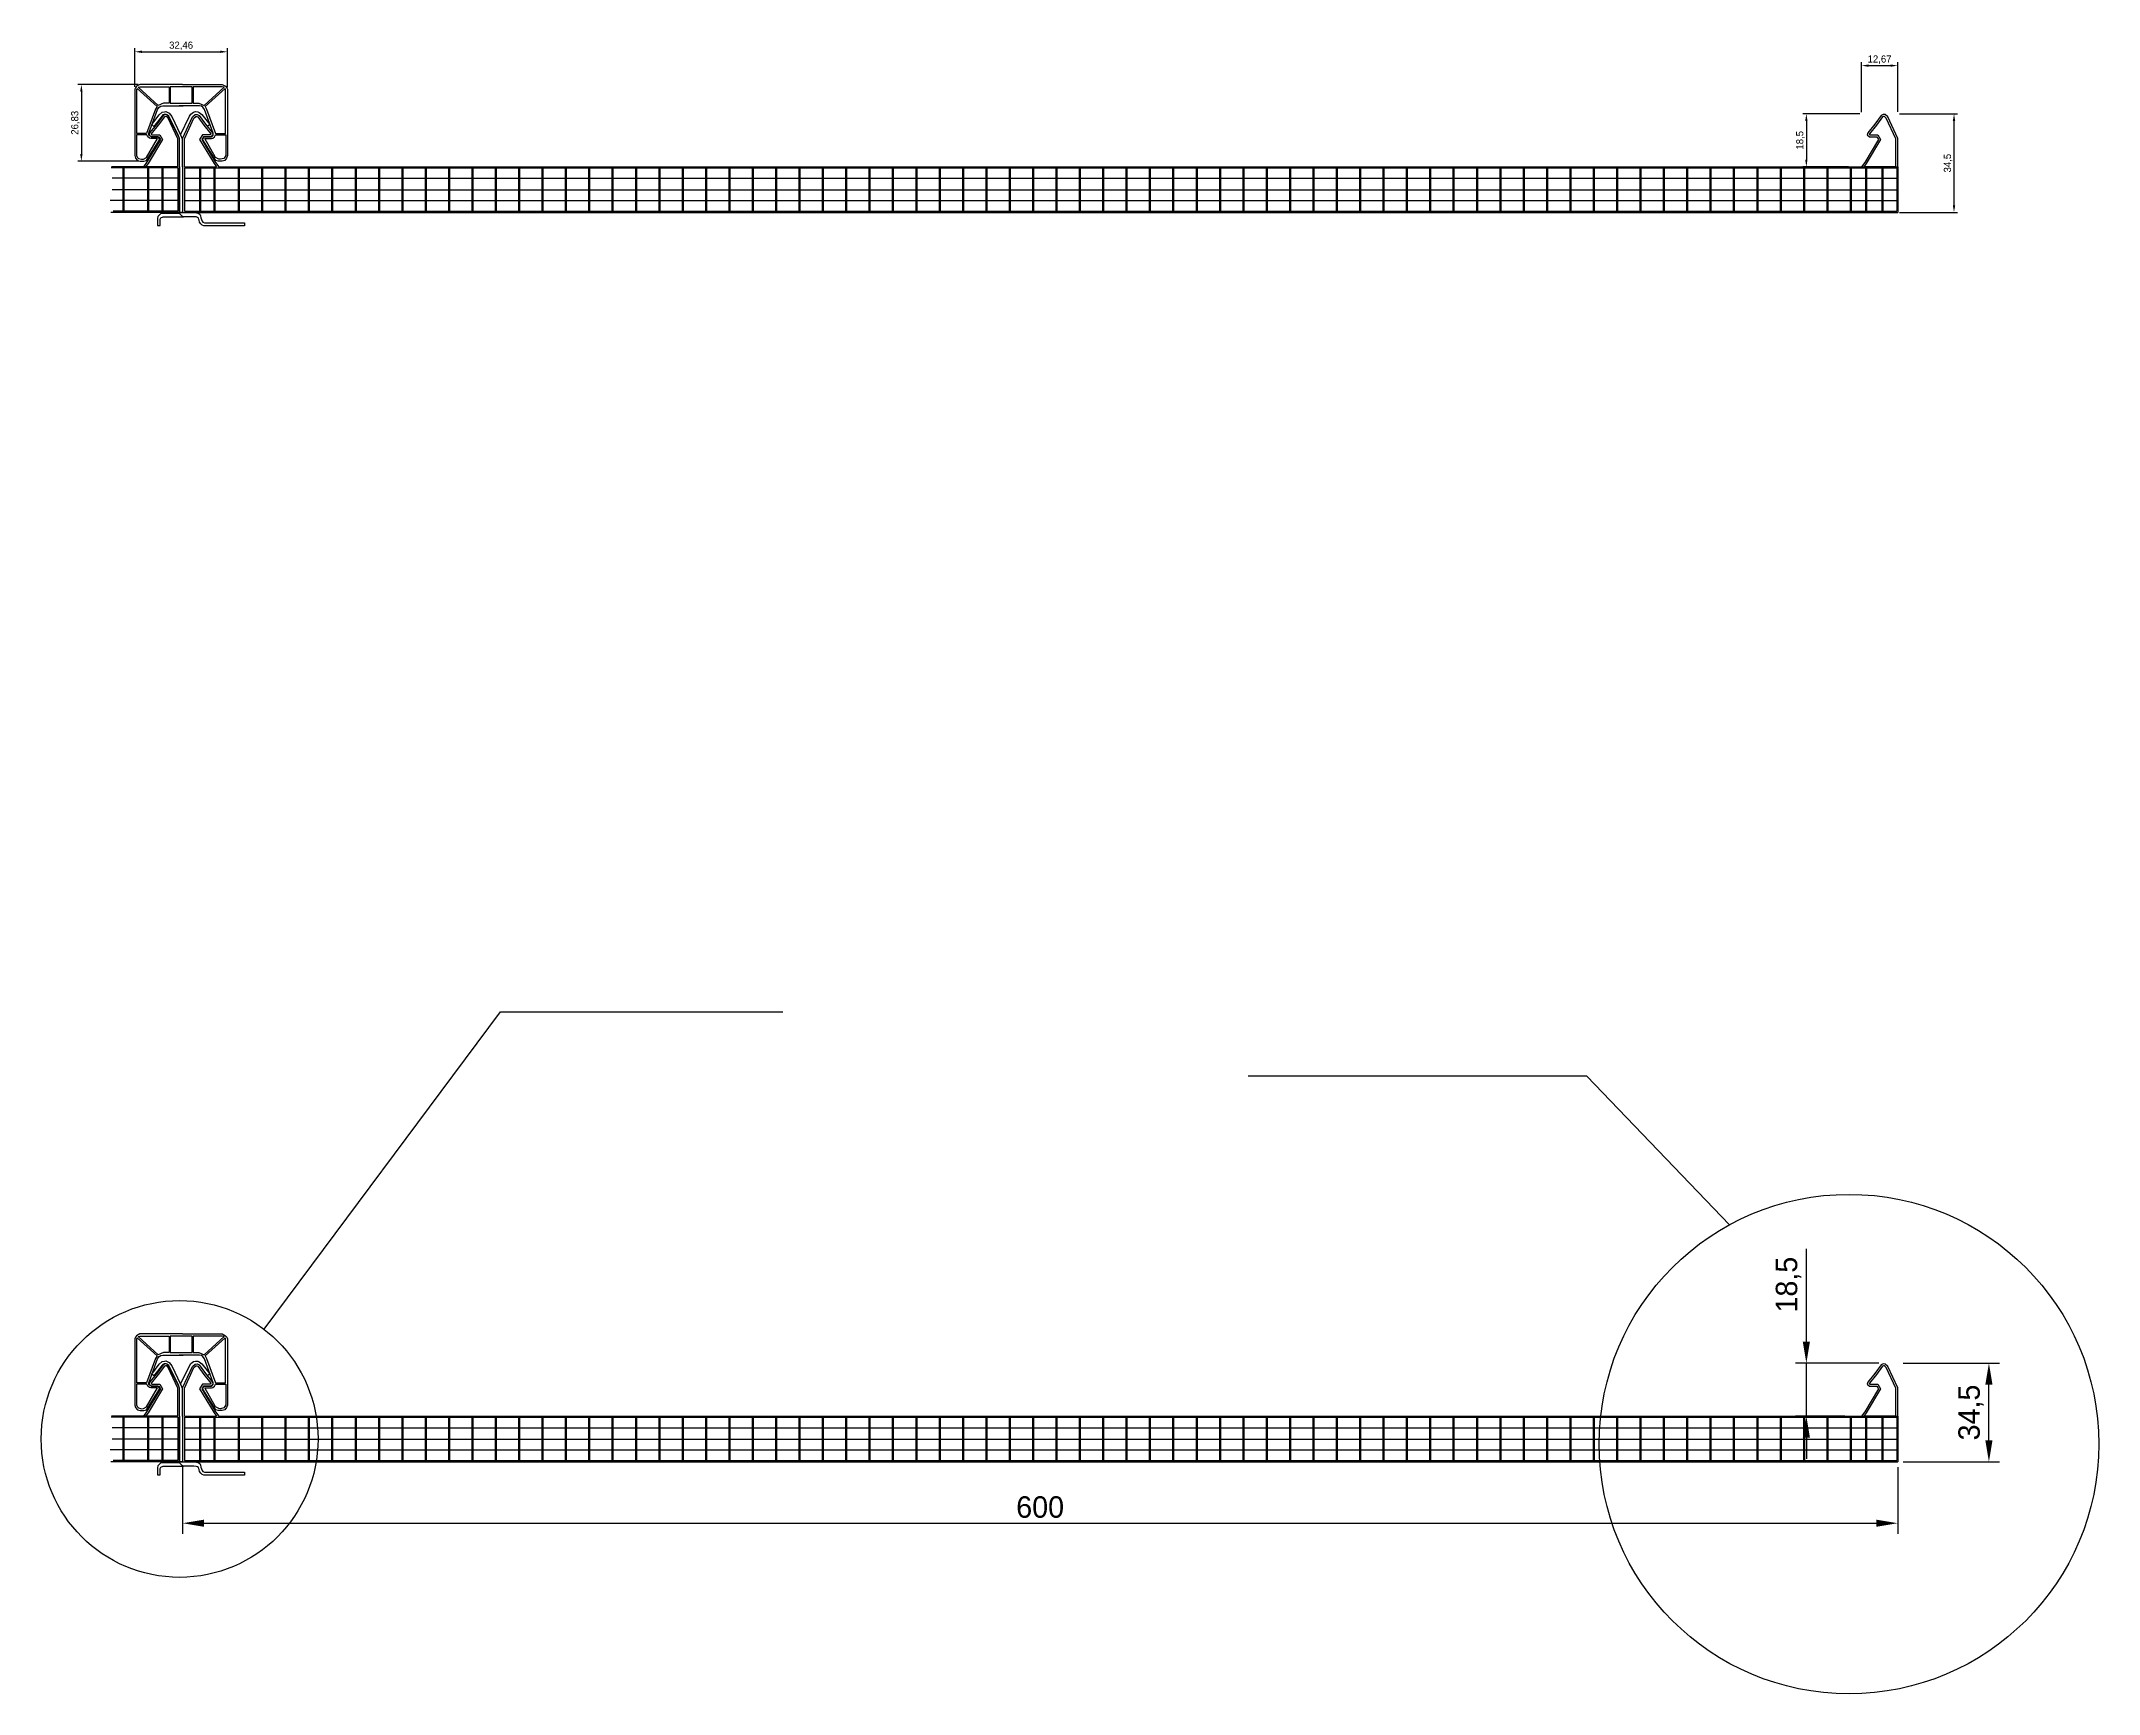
# Model space of a CAD drawing. Header units: millimetres. Extents: x 1111 to 1831, y -138 to 441.
import ezdxf

# ---------------------------------------------------------------- set-up
doc = ezdxf.new("R2010")
doc.units = ezdxf.units.MM
doc.layers.get('Defpoints').update_dxf_attribs({"color": 126})
for name, color, linetype in [('Layer1', 80, 'Continuous'), ('Layer2', 1, 'Continuous'), ('Layer3', 5, 'Continuous')]:
    doc.layers.add(name, color=color, linetype=linetype)
doc.dimstyles.new('ISO-25', dxfattribs={"dimtxt": 2.5, "dimasz": 2.5, "dimexe": 1.25, "dimexo": 0.625, "dimtad": 1, "dimtxsty": 'Standard', "dimcen": 2.5, "dimadec": 0, "dimazin": 0, "dimtfac": 1, "dimtmove": 0, "dimatfit": 3, "dimfxl": 0, "dimarcsym": 0})

# ---------------------------------------------------------------- blocks, each defined once
blk = doc.blocks.new('*D0')
at = {"color": 0, "lineweight": -2}
for p, q in [((1160.91, -58.25), (1160.91, -81.62)), ((1760.91, -58.25), (1760.91, -81.62)), ((1168.41, -77.87), (1753.41, -77.87))]:
    blk.add_line(p, q, dxfattribs=at)
at = {"color": 0}
for points in [[(1168.41, -76.62), (1168.41, -79.12), (1160.91, -77.87)], [(1753.41, -76.62), (1753.41, -79.12), (1760.91, -77.87)]]:
    blk.add_solid(points, dxfattribs=at)
at = {"layer": 'Defpoints', "color": 0}
for p in [(1160.91, -56.38), (1760.91, -56.38), (1760.91, -77.87)]:
    blk.add_point(p, dxfattribs=at)
at = {"color": 0, "insert": (1460.91, -72.25), "char_height": 7.5, "attachment_point": 5}
blk.add_mtext('600', dxfattribs=at)
blk = doc.blocks.new('*D1')
at = {"color": 0, "lineweight": -2}
for p, q in [((1762.79, -21.88), (1796.57, -21.88)), ((1792.82, -48.88), (1792.82, -29.38)), ((1762.79, -56.38), (1796.57, -56.38))]:
    blk.add_line(p, q, dxfattribs=at)
at = {"color": 0}
for points in [[(1791.57, -29.38), (1794.07, -29.38), (1792.82, -21.88)], [(1791.57, -48.88), (1794.07, -48.88), (1792.82, -56.38)]]:
    blk.add_solid(points, dxfattribs=at)
at = {"layer": 'Defpoints', "color": 0}
for p in [(1760.91, -21.88), (1792.82, -21.88), (1760.91, -56.38)]:
    blk.add_point(p, dxfattribs=at)
at = {"color": 0, "insert": (1786.57, -39.13), "char_height": 7.5, "attachment_point": 5, "rotation": 90}
blk.add_mtext('34,5', dxfattribs=at)
blk = doc.blocks.new('*D2')
at = {"color": 0, "lineweight": -2}
for p, q in [((1728.96, -14.38), (1728.96, 18.12)), ((1754.34, -21.88), (1725.21, -21.88)), ((1728.96, -40.38), (1728.96, -21.88)), ((1742.4, -40.38), (1725.21, -40.38)), ((1728.96, -47.88), (1728.96, -55.38))]:
    blk.add_line(p, q, dxfattribs=at)
at = {"color": 0}
for points in [[(1727.71, -14.38), (1730.21, -14.38), (1728.96, -21.88)], [(1727.71, -47.88), (1730.21, -47.88), (1728.96, -40.38)]]:
    blk.add_solid(points, dxfattribs=at)
at = {"layer": 'Defpoints', "color": 0}
for p in [(1756.22, -21.88), (1728.96, -40.38), (1744.27, -40.38)]:
    blk.add_point(p, dxfattribs=at)
at = {"color": 0, "insert": (1722.71, 5.62), "char_height": 7.5, "attachment_point": 5, "rotation": 90}
blk.add_mtext('18,5', dxfattribs=at)
blk = doc.blocks.new('*D4')
at = {"color": 0, "lineweight": -2}
for p, q in [((1761.54, 415.35), (1781.86, 415.35)), ((1780.61, 383.35), (1780.61, 412.85)), ((1761.54, 380.85), (1781.86, 380.85))]:
    blk.add_line(p, q, dxfattribs=at)
at = {"color": 0}
for points in [[(1780.19, 412.85), (1781.03, 412.85), (1780.61, 415.35)], [(1780.19, 383.35), (1781.03, 383.35), (1780.61, 380.85)]]:
    blk.add_solid(points, dxfattribs=at)
at = {"layer": 'Defpoints', "color": 0}
for p in [(1760.91, 415.35), (1780.61, 415.35), (1760.91, 380.85)]:
    blk.add_point(p, dxfattribs=at)
at = {"color": 0, "insert": (1778.53, 398.1), "char_height": 2.5, "attachment_point": 5, "rotation": 90}
blk.add_mtext('34,5', dxfattribs=at)
blk = doc.blocks.new('*D5')
at = {"color": 0, "lineweight": -2}
for p, q in [((1747.61, 415.35), (1727.71, 415.35)), ((1728.96, 412.85), (1728.96, 399.35)), ((1743.65, 396.85), (1727.71, 396.85))]:
    blk.add_line(p, q, dxfattribs=at)
at = {"color": 0}
for points in [[(1728.54, 412.85), (1729.37, 412.85), (1728.96, 415.35)], [(1728.54, 399.35), (1729.37, 399.35), (1728.96, 396.85)]]:
    blk.add_solid(points, dxfattribs=at)
at = {"layer": 'Defpoints', "color": 0}
for p in [(1748.24, 415.35), (1728.96, 396.85), (1744.27, 396.85)]:
    blk.add_point(p, dxfattribs=at)
at = {"color": 0, "insert": (1726.87, 406.1), "char_height": 2.5, "attachment_point": 5, "rotation": 90}
blk.add_mtext('18,5', dxfattribs=at)
blk = doc.blocks.new('*D6')
at = {"color": 0, "lineweight": -2}
for p, q in [((1144.16, 424.85), (1144.16, 438.32)), ((1146.66, 437.07), (1174.12, 437.07)), ((1176.62, 424.57), (1176.62, 438.32))]:
    blk.add_line(p, q, dxfattribs=at)
at = {"color": 0}
for points in [[(1146.66, 437.49), (1146.66, 436.66), (1144.16, 437.07)], [(1174.12, 437.49), (1174.12, 436.66), (1176.62, 437.07)]]:
    blk.add_solid(points, dxfattribs=at)
at = {"layer": 'Defpoints', "color": 0}
for p in [(1176.62, 437.07), (1144.16, 424.23), (1176.62, 423.94)]:
    blk.add_point(p, dxfattribs=at)
at = {"color": 0, "insert": (1160.39, 439.16), "char_height": 2.5, "attachment_point": 5}
blk.add_mtext('32,46', dxfattribs=at)
blk = doc.blocks.new('*D7')
at = {"color": 0, "lineweight": -2}
for p, q in [((1145.34, 425.63), (1124.24, 425.63)), ((1125.49, 423.13), (1125.49, 401.3)), ((1145.51, 398.8), (1124.24, 398.8))]:
    blk.add_line(p, q, dxfattribs=at)
at = {"color": 0}
for points in [[(1125.08, 423.13), (1125.91, 423.13), (1125.49, 425.63)], [(1125.08, 401.3), (1125.91, 401.3), (1125.49, 398.8)]]:
    blk.add_solid(points, dxfattribs=at)
at = {"layer": 'Defpoints', "color": 0}
for p in [(1145.96, 425.63), (1125.49, 398.8), (1146.14, 398.8)]:
    blk.add_point(p, dxfattribs=at)
at = {"color": 0, "insert": (1123.41, 412.22), "char_height": 2.5, "attachment_point": 5, "rotation": 90}
blk.add_mtext('26,83', dxfattribs=at)
blk = doc.blocks.new('*D9')
at = {"color": 0, "lineweight": -2}
for p, q in [((1748.24, 415.97), (1748.24, 433.48)), ((1750.74, 432.23), (1758.41, 432.23)), ((1760.91, 416.1), (1760.91, 433.48))]:
    blk.add_line(p, q, dxfattribs=at)
at = {"color": 0}
for points in [[(1750.74, 432.64), (1750.74, 431.81), (1748.24, 432.23)], [(1758.41, 432.64), (1758.41, 431.81), (1760.91, 432.23)]]:
    blk.add_solid(points, dxfattribs=at)
at = {"layer": 'Defpoints', "color": 0}
for p in [(1760.91, 432.23), (1748.24, 415.35), (1760.91, 415.47)]:
    blk.add_point(p, dxfattribs=at)
at = {"color": 0, "insert": (1754.57, 434.31), "char_height": 2.5, "attachment_point": 5}
blk.add_mtext('12,67', dxfattribs=at)

msp = doc.modelspace()

# ---------------------------------------------------------------- linework, layer by layer
for p, q in [((1189.397, -9.996), (1272.108, 101.146)), ((1272.108, 101.146), (1370.915, 101.146)), ((1652.162, 78.588), (1533.732, 78.588)), ((1702.019, 26.543), (1652.162, 78.588))]:
    msp.add_line(p, q)
for centre, radius in [((1743.877, -50.186), 87.404), ((1159.863, -48.379), 48.431)]:
    msp.add_circle(centre, radius)
at = {"layer": 'Layer1'}
for p, q in [((1159.222, 396.421), (1135.873, 396.421)), ((1159.222, 396.849), (1136.034, 396.849)), ((1159.222, 396.849), (1136.034, 396.849)), ((1140.053, 396.421), (1140.053, 381.309)), ((1140.406, 396.421), (1140.406, 381.309)), ((1148.579, 396.421), (1148.579, 381.309)), ((1148.932, 396.421), (1148.932, 381.309)), ((1153.608, 396.421), (1153.608, 381.309)), ((1153.961, 396.421), (1153.961, 381.309)), ((1159.222, 396.421), (1159.222, 381.309)), ((1159.863, 396.849), (1159.863, 380.849)), ((1159.863, 396.849), (1159.863, 380.849)), ((1160.91, 396.849), (1160.91, 380.849)), ((1160.91, 396.849), (1160.91, 380.849)), ((1161.551, 396.849), (1172.786, 396.849)), ((1161.551, 396.849), (1172.786, 396.849)), ((1161.551, 396.421), (1760.615, 396.421)), ((1161.551, 396.421), (1161.551, 381.309)), ((1166.812, 396.421), (1166.812, 381.309)), ((1167.165, 396.421), (1167.165, 381.309)), ((1171.842, 396.421), (1171.842, 381.309)), ((1172.195, 396.421), (1172.195, 381.309)), ((1173.584, 396.849), (1760.91, 396.849)), ((1173.584, 396.849), (1760.91, 396.849)), ((1180.367, 396.421), (1180.367, 381.309)), ((1180.72, 396.421), (1180.72, 381.309)), ((1188.54, 396.421), (1188.54, 381.309)), ((1188.893, 396.421), (1188.893, 381.309)), ((1196.712, 396.421), (1196.712, 381.309)), ((1197.065, 396.421), (1197.065, 381.309)), ((1204.885, 396.421), (1204.885, 381.309)), ((1205.238, 396.421), (1205.238, 381.309)), ((1213.057, 396.421), (1213.057, 381.309)), ((1213.41, 396.421), (1213.41, 381.309)), ((1221.23, 396.421), (1221.23, 381.309)), ((1221.583, 396.421), (1221.583, 381.309)), ((1229.402, 396.421), (1229.402, 381.309)), ((1229.755, 396.421), (1229.755, 381.309)), ((1237.575, 396.421), (1237.575, 381.309)), ((1237.928, 396.421), (1237.928, 381.309)), ((1245.747, 396.421), (1245.747, 381.309)), ((1246.1, 396.421), (1246.1, 381.309)), ((1253.92, 396.421), (1253.92, 381.309)), ((1254.273, 396.421), (1254.273, 381.309)), ((1262.092, 396.421), (1262.092, 381.309)), ((1262.445, 396.421), (1262.445, 381.309)), ((1270.265, 396.421), (1270.265, 381.309)), ((1270.618, 396.421), (1270.618, 381.309)), ((1278.437, 396.421), (1278.437, 381.309)), ((1278.79, 396.421), (1278.79, 381.309)), ((1286.61, 396.421), (1286.61, 381.309)), ((1286.963, 396.421), (1286.963, 381.309)), ((1294.782, 396.421), (1294.782, 381.309)), ((1295.135, 396.421), (1295.135, 381.309)), ((1302.955, 396.421), (1302.955, 381.309)), ((1303.308, 396.421), (1303.308, 381.309)), ((1311.127, 396.421), (1311.127, 381.309)), ((1311.48, 396.421), (1311.48, 381.309)), ((1319.3, 396.421), (1319.3, 381.309)), ((1319.653, 396.421), (1319.653, 381.309)), ((1327.472, 396.421), (1327.472, 381.309)), ((1327.825, 396.421), (1327.825, 381.309)), ((1335.645, 396.421), (1335.645, 381.309)), ((1335.998, 396.421), (1335.998, 381.309)), ((1343.817, 396.421), (1343.817, 381.309)), ((1344.17, 396.421), (1344.17, 381.309)), ((1351.99, 396.421), (1351.99, 381.309)), ((1352.343, 396.421), (1352.343, 381.309)), ((1360.162, 396.421), (1360.162, 381.309)), ((1360.515, 396.421), (1360.515, 381.309)), ((1368.335, 396.421), (1368.335, 381.309)), ((1368.688, 396.421), (1368.688, 381.309)), ((1376.507, 396.421), (1376.507, 381.309)), ((1376.86, 396.421), (1376.86, 381.309)), ((1384.68, 396.421), (1384.68, 381.309)), ((1385.033, 396.421), (1385.033, 381.309)), ((1392.852, 396.421), (1392.852, 381.309)), ((1393.205, 396.421), (1393.205, 381.309)), ((1401.025, 396.421), (1401.025, 381.309)), ((1401.378, 396.421), (1401.378, 381.309)), ((1409.197, 396.421), (1409.197, 381.309)), ((1409.55, 396.421), (1409.55, 381.309)), ((1417.37, 396.421), (1417.37, 381.309)), ((1417.723, 396.421), (1417.723, 381.309)), ((1425.542, 396.421), (1425.542, 381.309)), ((1425.895, 396.421), (1425.895, 381.309)), ((1433.715, 396.421), (1433.715, 381.309)), ((1434.068, 396.421), (1434.068, 381.309)), ((1441.887, 396.421), (1441.887, 381.309)), ((1442.241, 396.421), (1442.241, 381.309)), ((1450.06, 396.421), (1450.06, 381.309)), ((1450.413, 396.421), (1450.413, 381.309)), ((1458.233, 396.421), (1458.233, 381.309)), ((1458.586, 396.421), (1458.586, 381.309)), ((1466.405, 396.421), (1466.405, 381.309)), ((1466.758, 396.421), (1466.758, 381.309)), ((1474.578, 396.421), (1474.578, 381.309)), ((1474.931, 396.421), (1474.931, 381.309)), ((1482.75, 396.421), (1482.75, 381.309)), ((1483.103, 396.421), (1483.103, 381.309)), ((1490.923, 396.421), (1490.923, 381.309)), ((1491.276, 396.421), (1491.276, 381.309)), ((1499.095, 396.421), (1499.095, 381.309)), ((1499.448, 396.421), (1499.448, 381.309)), ((1507.268, 396.421), (1507.268, 381.309)), ((1507.621, 396.421), (1507.621, 381.309)), ((1515.44, 396.421), (1515.44, 381.309)), ((1515.793, 396.421), (1515.793, 381.309)), ((1523.613, 396.421), (1523.613, 381.309)), ((1523.966, 396.421), (1523.966, 381.309)), ((1531.785, 396.849), (1531.785, 380.849)), ((1531.785, 396.421), (1531.785, 381.309)), ((1532.138, 396.421), (1532.138, 381.309)), ((1539.958, 396.849), (1539.958, 380.849)), ((1539.958, 396.421), (1539.958, 381.309)), ((1540.311, 396.421), (1540.311, 381.309)), ((1548.13, 396.849), (1548.13, 380.849)), ((1548.13, 396.421), (1548.13, 381.309)), ((1548.483, 396.421), (1548.483, 381.309)), ((1556.303, 396.849), (1556.303, 380.849)), ((1556.303, 396.421), (1556.303, 381.309)), ((1556.656, 396.421), (1556.656, 381.309)), ((1564.475, 396.849), (1564.475, 380.849)), ((1564.475, 396.421), (1564.475, 381.309)), ((1564.828, 396.421), (1564.828, 381.309)), ((1572.648, 396.849), (1572.648, 380.849)), ((1572.648, 396.421), (1572.648, 381.309)), ((1573.001, 396.421), (1573.001, 381.309)), ((1580.82, 396.849), (1580.82, 380.849)), ((1580.82, 396.421), (1580.82, 381.309)), ((1581.173, 396.421), (1581.173, 381.309)), ((1588.993, 396.849), (1588.993, 380.849)), ((1588.993, 396.421), (1588.993, 381.309)), ((1589.346, 396.421), (1589.346, 381.309)), ((1597.165, 396.849), (1597.165, 380.849)), ((1597.165, 396.421), (1597.165, 381.309)), ((1597.518, 396.421), (1597.518, 381.309)), ((1605.338, 396.849), (1605.338, 380.849)), ((1605.338, 396.421), (1605.338, 381.309)), ((1605.691, 396.421), (1605.691, 381.309)), ((1613.51, 396.849), (1613.51, 380.849)), ((1613.51, 396.421), (1613.51, 381.309)), ((1613.863, 396.421), (1613.863, 381.309)), ((1621.683, 396.849), (1621.683, 380.849)), ((1621.683, 396.421), (1621.683, 381.309)), ((1622.036, 396.421), (1622.036, 381.309)), ((1629.855, 396.849), (1629.855, 380.849)), ((1629.855, 396.421), (1629.855, 381.309)), ((1630.208, 396.421), (1630.208, 381.309)), ((1638.028, 396.849), (1638.028, 380.849)), ((1638.028, 396.421), (1638.028, 381.309)), ((1638.381, 396.421), (1638.381, 381.309)), ((1646.2, 396.849), (1646.2, 380.849)), ((1646.2, 396.421), (1646.2, 381.309)), ((1646.553, 396.421), (1646.553, 381.309)), ((1654.373, 396.849), (1654.373, 380.849)), ((1654.373, 396.421), (1654.373, 381.309)), ((1654.726, 396.421), (1654.726, 381.309)), ((1662.545, 396.849), (1662.545, 380.849)), ((1662.545, 396.421), (1662.545, 381.309)), ((1662.898, 396.421), (1662.898, 381.309)), ((1670.718, 396.849), (1670.718, 380.849)), ((1670.718, 396.421), (1670.718, 381.309)), ((1671.071, 396.421), (1671.071, 381.309)), ((1678.89, 396.849), (1678.89, 380.849)), ((1678.89, 396.421), (1678.89, 381.309)), ((1679.243, 396.421), (1679.243, 381.309)), ((1687.063, 396.849), (1687.063, 380.849)), ((1687.063, 396.421), (1687.063, 381.309)), ((1687.416, 396.421), (1687.416, 381.309)), ((1695.235, 396.849), (1695.235, 380.849)), ((1695.235, 396.421), (1695.235, 381.309)), ((1695.588, 396.421), (1695.588, 381.309)), ((1703.408, 396.849), (1703.408, 380.849)), ((1703.408, 396.421), (1703.408, 381.309)), ((1703.761, 396.421), (1703.761, 381.309)), ((1711.58, 396.849), (1711.58, 380.849)), ((1711.58, 396.421), (1711.58, 381.309)), ((1711.933, 396.421), (1711.933, 381.309)), ((1719.753, 396.849), (1719.753, 380.849)), ((1719.753, 396.421), (1719.753, 381.309)), ((1720.106, 396.421), (1720.106, 381.309)), ((1727.925, 396.421), (1727.925, 381.309)), ((1728.278, 396.421), (1728.278, 381.309)), ((1736.098, 396.421), (1736.098, 381.309)), ((1736.451, 396.421), (1736.451, 381.309)), ((1744.27, 396.421), (1744.27, 381.309)), ((1744.623, 396.421), (1744.623, 381.309)), ((1760.27, 396.849), (1749.035, 396.849)), ((1760.27, 396.849), (1749.035, 396.849)), ((1749.626, 396.421), (1749.626, 381.309)), ((1749.979, 396.421), (1749.979, 381.309)), ((1755.357, 396.421), (1755.357, 381.309)), ((1755.71, 396.421), (1755.71, 381.309)), ((1760.615, 396.421), (1760.615, 381.309)), ((1760.91, 396.849), (1760.91, 380.849)), ((1760.91, 396.849), (1760.91, 380.849)), ((1159.863, 392.787), (1136.318, 392.787)), ((1159.863, 388.803), (1136.318, 388.803)), ((1161.551, 392.787), (1760.615, 392.787)), ((1161.551, 392.787), (1760.615, 392.787)), ((1161.551, 388.803), (1760.615, 388.803)), ((1161.551, 388.803), (1760.615, 388.803)), ((1159.863, 384.996), (1135.632, 384.996)), ((1161.551, 384.996), (1760.615, 384.996)), ((1161.551, 384.996), (1760.615, 384.996)), ((1160.91, 380.849), (1135.806, 380.849)), ((1159.222, 381.309), (1136.663, 381.309)), ((1160.91, 380.849), (1760.91, 380.849)), ((1160.91, 380.849), (1760.91, 380.849)), ((1161.551, 381.309), (1760.615, 381.309)), ((1159.222, -40.807), (1135.873, -40.807)), ((1159.222, -40.379), (1136.034, -40.379)), ((1159.222, -40.379), (1136.034, -40.379)), ((1140.053, -40.807), (1140.053, -55.919)), ((1140.406, -40.807), (1140.406, -55.919)), ((1148.579, -40.807), (1148.579, -55.919)), ((1148.932, -40.807), (1148.932, -55.919)), ((1153.608, -40.807), (1153.608, -55.919)), ((1153.961, -40.807), (1153.961, -55.919)), ((1159.222, -40.807), (1159.222, -55.919)), ((1159.863, -40.379), (1159.863, -56.379)), ((1159.863, -40.379), (1159.863, -56.379)), ((1160.91, -40.379), (1160.91, -56.379)), ((1160.91, -40.379), (1160.91, -56.379)), ((1161.551, -40.379), (1172.786, -40.379)), ((1161.551, -40.379), (1172.786, -40.379)), ((1161.551, -40.807), (1760.615, -40.807)), ((1161.551, -40.807), (1161.551, -55.919)), ((1166.812, -40.807), (1166.812, -55.919)), ((1167.165, -40.807), (1167.165, -55.919)), ((1171.842, -40.807), (1171.842, -55.919)), ((1172.195, -40.807), (1172.195, -55.919)), ((1173.584, -40.379), (1760.91, -40.379)), ((1173.584, -40.379), (1760.91, -40.379)), ((1180.367, -40.807), (1180.367, -55.919)), ((1180.72, -40.807), (1180.72, -55.919)), ((1188.54, -40.807), (1188.54, -55.919)), ((1188.893, -40.807), (1188.893, -55.919)), ((1196.712, -40.807), (1196.712, -55.919)), ((1197.065, -40.807), (1197.065, -55.919)), ((1204.885, -40.807), (1204.885, -55.919)), ((1205.238, -40.807), (1205.238, -55.919)), ((1213.057, -40.807), (1213.057, -55.919)), ((1213.41, -40.807), (1213.41, -55.919)), ((1221.23, -40.807), (1221.23, -55.919)), ((1221.583, -40.807), (1221.583, -55.919)), ((1229.402, -40.807), (1229.402, -55.919)), ((1229.755, -40.807), (1229.755, -55.919)), ((1237.575, -40.807), (1237.575, -55.919)), ((1237.928, -40.807), (1237.928, -55.919)), ((1245.747, -40.807), (1245.747, -55.919)), ((1246.1, -40.807), (1246.1, -55.919)), ((1253.92, -40.807), (1253.92, -55.919)), ((1254.273, -40.807), (1254.273, -55.919)), ((1262.092, -40.807), (1262.092, -55.919)), ((1262.445, -40.807), (1262.445, -55.919)), ((1270.265, -40.807), (1270.265, -55.919)), ((1270.618, -40.807), (1270.618, -55.919)), ((1278.437, -40.807), (1278.437, -55.919)), ((1278.79, -40.807), (1278.79, -55.919)), ((1286.61, -40.807), (1286.61, -55.919)), ((1286.963, -40.807), (1286.963, -55.919)), ((1294.782, -40.807), (1294.782, -55.919)), ((1295.135, -40.807), (1295.135, -55.919)), ((1302.955, -40.807), (1302.955, -55.919)), ((1303.308, -40.807), (1303.308, -55.919)), ((1311.127, -40.807), (1311.127, -55.919)), ((1311.48, -40.807), (1311.48, -55.919)), ((1319.3, -40.807), (1319.3, -55.919)), ((1319.653, -40.807), (1319.653, -55.919)), ((1327.472, -40.807), (1327.472, -55.919)), ((1327.825, -40.807), (1327.825, -55.919)), ((1335.645, -40.807), (1335.645, -55.919)), ((1335.998, -40.807), (1335.998, -55.919)), ((1343.817, -40.807), (1343.817, -55.919)), ((1344.17, -40.807), (1344.17, -55.919)), ((1351.99, -40.807), (1351.99, -55.919)), ((1352.343, -40.807), (1352.343, -55.919)), ((1360.162, -40.807), (1360.162, -55.919)), ((1360.515, -40.807), (1360.515, -55.919)), ((1368.335, -40.807), (1368.335, -55.919)), ((1368.688, -40.807), (1368.688, -55.919)), ((1376.507, -40.807), (1376.507, -55.919)), ((1376.86, -40.807), (1376.86, -55.919)), ((1384.68, -40.807), (1384.68, -55.919)), ((1385.033, -40.807), (1385.033, -55.919)), ((1392.852, -40.807), (1392.852, -55.919)), ((1393.205, -40.807), (1393.205, -55.919)), ((1401.025, -40.807), (1401.025, -55.919)), ((1401.378, -40.807), (1401.378, -55.919)), ((1409.197, -40.807), (1409.197, -55.919)), ((1409.55, -40.807), (1409.55, -55.919)), ((1417.37, -40.807), (1417.37, -55.919)), ((1417.723, -40.807), (1417.723, -55.919)), ((1425.542, -40.807), (1425.542, -55.919)), ((1425.895, -40.807), (1425.895, -55.919)), ((1433.715, -40.807), (1433.715, -55.919)), ((1434.068, -40.807), (1434.068, -55.919)), ((1441.887, -40.807), (1441.887, -55.919)), ((1442.241, -40.807), (1442.241, -55.919)), ((1450.06, -40.807), (1450.06, -55.919)), ((1450.413, -40.807), (1450.413, -55.919)), ((1458.233, -40.807), (1458.233, -55.919)), ((1458.586, -40.807), (1458.586, -55.919)), ((1466.405, -40.807), (1466.405, -55.919)), ((1466.758, -40.807), (1466.758, -55.919)), ((1474.578, -40.807), (1474.578, -55.919)), ((1474.931, -40.807), (1474.931, -55.919)), ((1482.75, -40.807), (1482.75, -55.919)), ((1483.103, -40.807), (1483.103, -55.919)), ((1490.923, -40.807), (1490.923, -55.919)), ((1491.276, -40.807), (1491.276, -55.919)), ((1499.095, -40.807), (1499.095, -55.919)), ((1499.448, -40.807), (1499.448, -55.919)), ((1507.268, -40.807), (1507.268, -55.919)), ((1507.621, -40.807), (1507.621, -55.919)), ((1515.44, -40.807), (1515.44, -55.919)), ((1515.793, -40.807), (1515.793, -55.919)), ((1523.613, -40.807), (1523.613, -55.919)), ((1523.966, -40.807), (1523.966, -55.919)), ((1531.785, -40.379), (1531.785, -56.379)), ((1531.785, -40.807), (1531.785, -55.919)), ((1532.138, -40.807), (1532.138, -55.919)), ((1539.958, -40.379), (1539.958, -56.379)), ((1539.958, -40.807), (1539.958, -55.919)), ((1540.311, -40.807), (1540.311, -55.919)), ((1548.13, -40.379), (1548.13, -56.379)), ((1548.13, -40.807), (1548.13, -55.919)), ((1548.483, -40.807), (1548.483, -55.919)), ((1556.303, -40.379), (1556.303, -56.379)), ((1556.303, -40.807), (1556.303, -55.919)), ((1556.656, -40.807), (1556.656, -55.919)), ((1564.475, -40.379), (1564.475, -56.379)), ((1564.475, -40.807), (1564.475, -55.919)), ((1564.828, -40.807), (1564.828, -55.919)), ((1572.648, -40.379), (1572.648, -56.379)), ((1572.648, -40.807), (1572.648, -55.919)), ((1573.001, -40.807), (1573.001, -55.919)), ((1580.82, -40.379), (1580.82, -56.379)), ((1580.82, -40.807), (1580.82, -55.919)), ((1581.173, -40.807), (1581.173, -55.919)), ((1588.993, -40.379), (1588.993, -56.379)), ((1588.993, -40.807), (1588.993, -55.919)), ((1589.346, -40.807), (1589.346, -55.919)), ((1597.165, -40.379), (1597.165, -56.379)), ((1597.165, -40.807), (1597.165, -55.919)), ((1597.518, -40.807), (1597.518, -55.919)), ((1605.338, -40.379), (1605.338, -56.379)), ((1605.338, -40.807), (1605.338, -55.919)), ((1605.691, -40.807), (1605.691, -55.919)), ((1613.51, -40.379), (1613.51, -56.379)), ((1613.51, -40.807), (1613.51, -55.919)), ((1613.863, -40.807), (1613.863, -55.919)), ((1621.683, -40.379), (1621.683, -56.379)), ((1621.683, -40.807), (1621.683, -55.919)), ((1622.036, -40.807), (1622.036, -55.919)), ((1629.855, -40.379), (1629.855, -56.379)), ((1629.855, -40.807), (1629.855, -55.919)), ((1630.208, -40.807), (1630.208, -55.919)), ((1638.028, -40.379), (1638.028, -56.379)), ((1638.028, -40.807), (1638.028, -55.919)), ((1638.381, -40.807), (1638.381, -55.919)), ((1646.2, -40.379), (1646.2, -56.379)), ((1646.2, -40.807), (1646.2, -55.919)), ((1646.553, -40.807), (1646.553, -55.919)), ((1654.373, -40.379), (1654.373, -56.379)), ((1654.373, -40.807), (1654.373, -55.919)), ((1654.726, -40.807), (1654.726, -55.919)), ((1662.545, -40.379), (1662.545, -56.379)), ((1662.545, -40.807), (1662.545, -55.919)), ((1662.898, -40.807), (1662.898, -55.919)), ((1670.718, -40.379), (1670.718, -56.379)), ((1670.718, -40.807), (1670.718, -55.919)), ((1671.071, -40.807), (1671.071, -55.919)), ((1678.89, -40.379), (1678.89, -56.379)), ((1678.89, -40.807), (1678.89, -55.919)), ((1679.243, -40.807), (1679.243, -55.919)), ((1687.063, -40.379), (1687.063, -56.379)), ((1687.063, -40.807), (1687.063, -55.919)), ((1687.416, -40.807), (1687.416, -55.919)), ((1695.235, -40.379), (1695.235, -56.379)), ((1695.235, -40.807), (1695.235, -55.919)), ((1695.588, -40.807), (1695.588, -55.919)), ((1703.408, -40.379), (1703.408, -56.379)), ((1703.408, -40.807), (1703.408, -55.919)), ((1703.761, -40.807), (1703.761, -55.919)), ((1711.58, -40.379), (1711.58, -56.379)), ((1711.58, -40.807), (1711.58, -55.919)), ((1711.933, -40.807), (1711.933, -55.919)), ((1719.753, -40.379), (1719.753, -56.379)), ((1719.753, -40.807), (1719.753, -55.919)), ((1720.106, -40.807), (1720.106, -55.919)), ((1727.925, -40.807), (1727.925, -55.919)), ((1728.278, -40.807), (1728.278, -55.919)), ((1736.098, -40.807), (1736.098, -55.919)), ((1736.451, -40.807), (1736.451, -55.919)), ((1744.27, -40.807), (1744.27, -55.919)), ((1744.623, -40.807), (1744.623, -55.919)), ((1760.27, -40.379), (1749.035, -40.379)), ((1760.27, -40.379), (1749.035, -40.379)), ((1749.626, -40.807), (1749.626, -55.919)), ((1749.979, -40.807), (1749.979, -55.919)), ((1755.357, -40.807), (1755.357, -55.919)), ((1755.71, -40.807), (1755.71, -55.919)), ((1760.615, -40.807), (1760.615, -55.919)), ((1760.91, -40.379), (1760.91, -56.379)), ((1760.91, -40.379), (1760.91, -56.379)), ((1159.863, -44.441), (1136.318, -44.441)), ((1159.863, -48.425), (1136.318, -48.425)), ((1161.551, -44.441), (1760.615, -44.441)), ((1161.551, -44.441), (1760.615, -44.441)), ((1161.551, -48.425), (1760.615, -48.425)), ((1161.551, -48.425), (1760.615, -48.425)), ((1159.863, -52.232), (1135.632, -52.232)), ((1160.91, -56.379), (1135.806, -56.379)), ((1159.222, -55.919), (1136.663, -55.919)), ((1160.91, -56.379), (1760.91, -56.379)), ((1160.91, -56.379), (1760.91, -56.379)), ((1161.551, -52.232), (1760.615, -52.232)), ((1161.551, -52.232), (1760.615, -52.232)), ((1161.551, -55.919), (1760.615, -55.919))]:
    msp.add_line(p, q, dxfattribs=at)
for points in [[(1159.863, 396.849), (1159.863, 406.721), (1156.076, 414.254), (1155.516, 414.983), (1154.761, 415.087), (1154.11, 414.782), (1151.892, 411.752), (1149.369, 408.661), (1149.226, 407.99), (1149.979, 407.321), (1152.564, 407.339), (1153.154, 406.343), (1148.328, 398.38), (1147.189, 396.849)], [(1159.222, 396.849), (1159.222, 406.581), (1155.883, 413.864), (1155.243, 414.433), (1154.896, 414.443), (1154.531, 414.272), (1152.399, 411.36), (1149.963, 408.376), (1149.931, 408.221), (1150.221, 407.963), (1152.927, 407.983), (1153.901, 406.339), (1148.861, 398.022), (1147.987, 396.849)], [(1160.91, 396.849), (1160.91, 406.721), (1164.363, 414.254), (1165.279, 415.067), (1166.012, 415.087), (1166.663, 414.782), (1168.881, 411.752), (1171.404, 408.661), (1171.547, 407.99), (1170.794, 407.321), (1168.209, 407.339), (1167.619, 406.343), (1172.445, 398.38), (1173.584, 396.849)], [(1161.551, 396.849), (1161.551, 406.581), (1164.89, 413.864), (1165.53, 414.433), (1165.878, 414.443), (1166.243, 414.272), (1168.374, 411.36), (1170.81, 408.376), (1170.843, 408.221), (1170.552, 407.963), (1167.846, 407.983), (1166.872, 406.339), (1171.913, 398.022), (1172.786, 396.849)], [(1760.91, 396.849), (1760.91, 406.721), (1757.457, 414.254), (1756.542, 415.067), (1755.809, 415.087), (1755.158, 414.782), (1752.94, 411.752), (1750.416, 408.661), (1750.274, 407.99), (1751.027, 407.321), (1753.611, 407.339), (1754.201, 406.343), (1749.376, 398.38), (1748.236, 396.849)], [(1760.27, 396.849), (1760.27, 406.581), (1756.931, 413.864), (1756.291, 414.433), (1755.943, 414.443), (1755.578, 414.272), (1753.447, 411.36), (1751.011, 408.376), (1750.978, 408.221), (1751.269, 407.963), (1753.975, 407.983), (1754.948, 406.339), (1749.908, 398.022), (1749.035, 396.849)], [(1159.863, -40.379), (1159.863, -30.507), (1156.076, -22.974), (1155.516, -22.245), (1154.761, -22.141), (1154.11, -22.446), (1151.892, -25.476), (1149.369, -28.567), (1149.226, -29.238), (1149.979, -29.907), (1152.564, -29.889), (1153.154, -30.885), (1148.328, -38.848), (1147.189, -40.379)], [(1159.222, -40.379), (1159.222, -30.647), (1155.883, -23.364), (1155.243, -22.795), (1154.896, -22.785), (1154.531, -22.956), (1152.399, -25.868), (1149.963, -28.852), (1149.931, -29.007), (1150.221, -29.265), (1152.927, -29.245), (1153.901, -30.889), (1148.861, -39.206), (1147.987, -40.379)], [(1160.91, -40.379), (1160.91, -30.507), (1164.363, -22.974), (1165.279, -22.161), (1166.012, -22.141), (1166.663, -22.446), (1168.881, -25.476), (1171.404, -28.567), (1171.547, -29.238), (1170.794, -29.907), (1168.209, -29.889), (1167.619, -30.885), (1172.445, -38.848), (1173.584, -40.379)], [(1161.551, -40.379), (1161.551, -30.647), (1164.89, -23.364), (1165.53, -22.795), (1165.878, -22.785), (1166.243, -22.956), (1168.374, -25.868), (1170.81, -28.852), (1170.843, -29.007), (1170.552, -29.265), (1167.846, -29.245), (1166.872, -30.889), (1171.913, -39.206), (1172.786, -40.379)], [(1760.91, -40.379), (1760.91, -30.507), (1757.457, -22.974), (1756.542, -22.161), (1755.809, -22.141), (1755.158, -22.446), (1752.94, -25.476), (1750.416, -28.567), (1750.274, -29.238), (1751.027, -29.907), (1753.611, -29.889), (1754.201, -30.885), (1749.376, -38.848), (1748.236, -40.379)], [(1760.27, -40.379), (1760.27, -30.647), (1756.931, -23.364), (1756.291, -22.795), (1755.943, -22.785), (1755.578, -22.956), (1753.447, -25.868), (1751.011, -28.852), (1750.978, -29.007), (1751.269, -29.265), (1753.975, -29.245), (1754.948, -30.889), (1749.908, -39.206), (1749.035, -40.379)]]:
    msp.add_lwpolyline(points, dxfattribs=at)
at = {"layer": 'Layer2'}
for points in [[(1182.545, 377.268), (1182.545, 376.196), (1168.324, 376.196), (1167.71, 376.4), (1167.242, 376.914), (1166.858, 377.496), (1166.692, 378.13), (1166.634, 378.414), (1166.431, 378.807), (1166.149, 379.076), (1165.718, 379.256), (1164.881, 379.325), (1161.258, 379.325), (1160.814, 379.532), (1160.397, 379.885), (1160.053, 380.22), (1159.863, 380.447), (1159.863, 406.515), (1159.733, 406.928), (1159.428, 407.613), (1156.058, 414.514), (1155.678, 414.921), (1155.143, 415.127), (1154.414, 415.138), (1153.964, 414.958), (1153.732, 414.667), (1150.821, 410.923), (1150.156, 411.567), (1152.707, 415.03), (1153.749, 415.93), (1154.559, 416.081), (1155.035, 416.131), (1155.552, 415.964), (1156.245, 415.622), (1156.671, 415.046), (1157.122, 414.387), (1160.192, 408.04), (1160.738, 406.666), (1160.91, 406.721)], [(1160.192, 408.04), (1163.306, 414.485), (1163.787, 415.215), (1164.219, 415.627), (1164.776, 415.896), (1165.477, 416.126), (1166.255, 416.03), (1166.763, 415.867), (1167.637, 415.08), (1170.413, 411.588), (1169.574, 410.903)], [(1159.863, 380.447), (1153.273, 380.447), (1152.215, 379.421), (1152.104, 378.721), (1152.104, 376.237), (1153.076, 376.237), (1153.076, 378.536), (1153.322, 378.967), (1154.085, 379.358), (1161.258, 379.325)], [(1159.863, 380.849), (1165.137, 380.849), (1166.39, 380.58), (1166.916, 380.216), (1167.199, 379.651), (1167.32, 379.004), (1167.744, 377.833), (1168.027, 377.47), (1168.573, 377.268), (1182.545, 377.268)], [(1182.545, -59.96), (1182.545, -61.032), (1168.324, -61.032), (1167.71, -60.828), (1167.242, -60.314), (1166.858, -59.732), (1166.692, -59.098), (1166.634, -58.814), (1166.431, -58.421), (1166.149, -58.152), (1165.718, -57.972), (1164.881, -57.903), (1161.258, -57.903), (1160.814, -57.696), (1160.397, -57.343), (1160.053, -57.008), (1159.863, -56.781), (1159.863, -30.713), (1159.733, -30.3), (1159.428, -29.615), (1156.058, -22.714), (1155.678, -22.307), (1155.143, -22.101), (1154.414, -22.09), (1153.964, -22.27), (1153.732, -22.561), (1150.821, -26.305), (1150.156, -25.661), (1152.707, -22.198), (1153.749, -21.298), (1154.559, -21.147), (1155.035, -21.097), (1155.552, -21.264), (1156.245, -21.606), (1156.671, -22.182), (1157.122, -22.841), (1160.192, -29.188), (1160.738, -30.561), (1160.91, -30.507)], [(1160.192, -29.188), (1163.306, -22.743), (1163.787, -22.013), (1164.219, -21.601), (1164.776, -21.332), (1165.477, -21.102), (1166.255, -21.197), (1166.763, -21.361), (1167.637, -22.148), (1170.413, -25.64), (1169.574, -26.325)], [(1159.863, -56.781), (1153.273, -56.781), (1152.215, -57.807), (1152.104, -58.507), (1152.104, -60.991), (1153.076, -60.991), (1153.076, -58.692), (1153.322, -58.261), (1154.085, -57.87), (1161.258, -57.903)], [(1159.863, -56.379), (1165.137, -56.379), (1166.39, -56.648), (1166.916, -57.012), (1167.199, -57.577), (1167.32, -58.223), (1167.744, -59.395), (1168.027, -59.758), (1168.573, -59.96), (1182.545, -59.96)]]:
    msp.add_lwpolyline(points, dxfattribs=at)
at = {"layer": 'Layer3'}
for points in [[(1160.842, 425.632), (1145.961, 425.632), (1144.818, 424.982), (1144.405, 424.51), (1144.152, 423.942), (1144.152, 400.722), (1144.468, 399.808), (1145.136, 399.021), (1146.014, 398.802), (1147.387, 398.811), (1148.275, 399.03), (1152.834, 406.311), (1152.687, 406.848), (1152.463, 407.206), (1152.269, 407.261), (1149.923, 407.261), (1149.552, 407.506), (1149.135, 407.934), (1149.122, 408.255), (1149.126, 408.543), (1152.141, 416.853), (1152.726, 417.716), (1153.253, 418.053), (1154, 418.214), (1161.086, 418.214)], [(1152.365, 418.309), (1145.316, 424.645), (1145.976, 424.841), (1156.199, 424.841), (1156.199, 419.118), (1154.183, 419.118), (1152.365, 418.309)], [(1160.842, 425.632), (1174.812, 425.632), (1175.956, 424.982), (1176.368, 424.51), (1176.621, 423.942), (1176.621, 400.722), (1176.305, 399.808), (1175.637, 399.021), (1174.759, 398.802), (1173.386, 398.811), (1172.498, 399.03), (1167.939, 406.311), (1168.086, 406.848), (1168.31, 407.206), (1168.505, 407.261), (1170.85, 407.261), (1171.221, 407.506), (1171.638, 407.934), (1171.652, 408.255), (1171.648, 408.543), (1168.632, 416.853), (1168.047, 417.716), (1167.52, 418.053), (1166.773, 418.214), (1159.687, 418.214)], [(1168.408, 418.309), (1175.457, 424.645), (1174.797, 424.841), (1164.574, 424.841), (1164.574, 419.118), (1166.59, 419.118), (1168.408, 418.309)], [(1148.343, 408.464), (1144.864, 408.464), (1144.864, 423.843), (1145.01, 424.273), (1151.961, 417.946), (1151.451, 416.972), (1148.343, 408.464)], [(1172.43, 408.464), (1175.909, 408.464), (1175.909, 423.843), (1175.763, 424.273), (1168.812, 417.946), (1169.322, 416.972), (1172.43, 408.464)], [(1148.362, 407.98), (1144.767, 407.98), (1144.767, 400.8), (1145.07, 400.206), (1145.443, 399.681), (1146.571, 399.437), (1147.241, 399.46), (1148.323, 400.061), (1152.135, 406.746), (1150.364, 406.684), (1149.781, 406.715), (1149.321, 406.812), (1148.696, 407.304), (1148.479, 407.741), (1148.362, 407.98)], [(1172.411, 407.98), (1176.006, 407.98), (1176.006, 400.8), (1175.703, 400.206), (1175.33, 399.681), (1174.203, 399.437), (1173.532, 399.46), (1172.45, 400.061), (1168.638, 406.746), (1170.409, 406.684), (1170.992, 406.715), (1171.453, 406.812), (1172.077, 407.304), (1172.294, 407.741), (1172.411, 407.98)], [(1160.842, -11.596), (1145.961, -11.596), (1144.818, -12.246), (1144.405, -12.718), (1144.152, -13.286), (1144.152, -36.506), (1144.468, -37.42), (1145.136, -38.207), (1146.014, -38.426), (1147.387, -38.417), (1148.275, -38.197), (1152.834, -30.917), (1152.687, -30.38), (1152.463, -30.022), (1152.269, -29.967), (1149.923, -29.967), (1149.552, -29.722), (1149.135, -29.294), (1149.122, -28.973), (1149.126, -28.685), (1152.141, -20.375), (1152.726, -19.512), (1153.253, -19.175), (1154, -19.014), (1161.086, -19.014)], [(1148.343, -28.764), (1144.864, -28.764), (1144.864, -13.385), (1145.01, -12.955), (1151.961, -19.282), (1151.451, -20.256), (1148.343, -28.764)], [(1152.365, -18.919), (1145.316, -12.583), (1145.976, -12.387), (1156.199, -12.387), (1156.199, -18.11), (1154.183, -18.11), (1152.365, -18.919)], [(1160.842, -11.596), (1174.812, -11.596), (1175.956, -12.246), (1176.368, -12.718), (1176.621, -13.286), (1176.621, -36.506), (1176.305, -37.42), (1175.637, -38.207), (1174.759, -38.426), (1173.386, -38.417), (1172.498, -38.197), (1167.939, -30.917), (1168.086, -30.38), (1168.31, -30.022), (1168.505, -29.967), (1170.85, -29.967), (1171.221, -29.722), (1171.638, -29.294), (1171.652, -28.973), (1171.648, -28.685), (1168.632, -20.375), (1168.047, -19.512), (1167.52, -19.175), (1166.773, -19.014), (1159.687, -19.014)], [(1168.408, -18.919), (1175.457, -12.583), (1174.797, -12.387), (1164.574, -12.387), (1164.574, -18.11), (1166.59, -18.11), (1168.408, -18.919)], [(1172.43, -28.764), (1175.909, -28.764), (1175.909, -13.385), (1175.763, -12.955), (1168.812, -19.282), (1169.322, -20.256), (1172.43, -28.764)], [(1148.362, -29.248), (1144.767, -29.248), (1144.767, -36.428), (1145.07, -37.022), (1145.443, -37.547), (1146.571, -37.791), (1147.241, -37.768), (1148.323, -37.166), (1152.135, -30.482), (1150.364, -30.544), (1149.781, -30.513), (1149.321, -30.416), (1148.696, -29.924), (1148.479, -29.487), (1148.362, -29.248)], [(1172.411, -29.248), (1176.006, -29.248), (1176.006, -36.428), (1175.703, -37.022), (1175.33, -37.547), (1174.203, -37.791), (1173.532, -37.768), (1172.45, -37.166), (1168.638, -30.482), (1170.409, -30.544), (1170.992, -30.513), (1171.453, -30.416), (1172.077, -29.924), (1172.294, -29.487), (1172.411, -29.248)]]:
    msp.add_lwpolyline(points, dxfattribs=at)
for points in [[(1164.236, 424.837), (1156.537, 424.837), (1156.537, 419.118), (1164.236, 419.118)], [(1164.236, -12.391), (1156.537, -12.391), (1156.537, -18.11), (1164.236, -18.11)]]:
    msp.add_lwpolyline(points, close=True, dxfattribs=at)

# ---------------------------------------------------------------- dimensions: what is measured, and where the dimension line sits
for base, p1, p2, picture, middle in [((1176.6212, 437.0732), (1144.1563, 424.2258), (1176.6212, 423.9415), '*D6', (1160.3887, 439.1566)), ((1760.91, 432.225), (1748.236, 415.349), (1760.91, 415.474), '*D9', (1754.573, 434.308))]:
    dim = msp.add_linear_dim(base=base, p1=p1, p2=p2, dimstyle='ISO-25')
    dim.commit()
    dim.dimension.update_dxf_attribs({"geometry": picture, "text_midpoint": middle})
for base, p1, p2, picture, middle in [((1125.492, 398.803), (1145.961, 425.632), (1146.14, 398.803), '*D7', (1123.409, 412.217)), ((1780.611, 415.349), (1760.91, 380.849), (1760.91, 415.349), '*D4', (1778.527, 398.099))]:
    dim = msp.add_linear_dim(base=base, p1=p1, p2=p2, angle=90, dimstyle='ISO-25')
    dim.commit()
    dim.dimension.update_dxf_attribs({"geometry": picture, "text_midpoint": middle})
dim = msp.add_linear_dim(base=(1728.958, 396.849), p1=(1748.236, 415.349), p2=(1744.27, 396.849), angle=90, dimstyle='ISO-25')
dim.commit()
dim.dimension.update_dxf_attribs({"geometry": '*D5', "text_midpoint": (1728.958, 406.099), "dimtype": 160})
dim = msp.add_linear_dim(base=(1728.958, -40.379), p1=(1756.219, -21.879), p2=(1744.27, -40.379), angle=90, dimstyle='ISO-25', override={"dimscale": 3})
dim.commit()
dim.dimension.update_dxf_attribs({"geometry": '*D2', "text_midpoint": (1728.958, 5.621), "dimtype": 160})
dim = msp.add_linear_dim(base=(1792.821, -21.879), p1=(1760.91, -56.379), p2=(1760.91, -21.879), angle=90, dimstyle='ISO-25', override={"dimscale": 3})
dim.commit()
dim.dimension.update_dxf_attribs({"geometry": '*D1', "text_midpoint": (1786.571, -39.129)})
dim = msp.add_linear_dim(base=(1760.91, -77.871), p1=(1160.91, -56.379), p2=(1760.91, -56.379), dimstyle='ISO-25', override={"dimscale": 3})
dim.commit()
dim.dimension.update_dxf_attribs({"geometry": '*D0', "text_midpoint": (1460.91, -72.246)})

doc.saveas('drawing.dxf')
